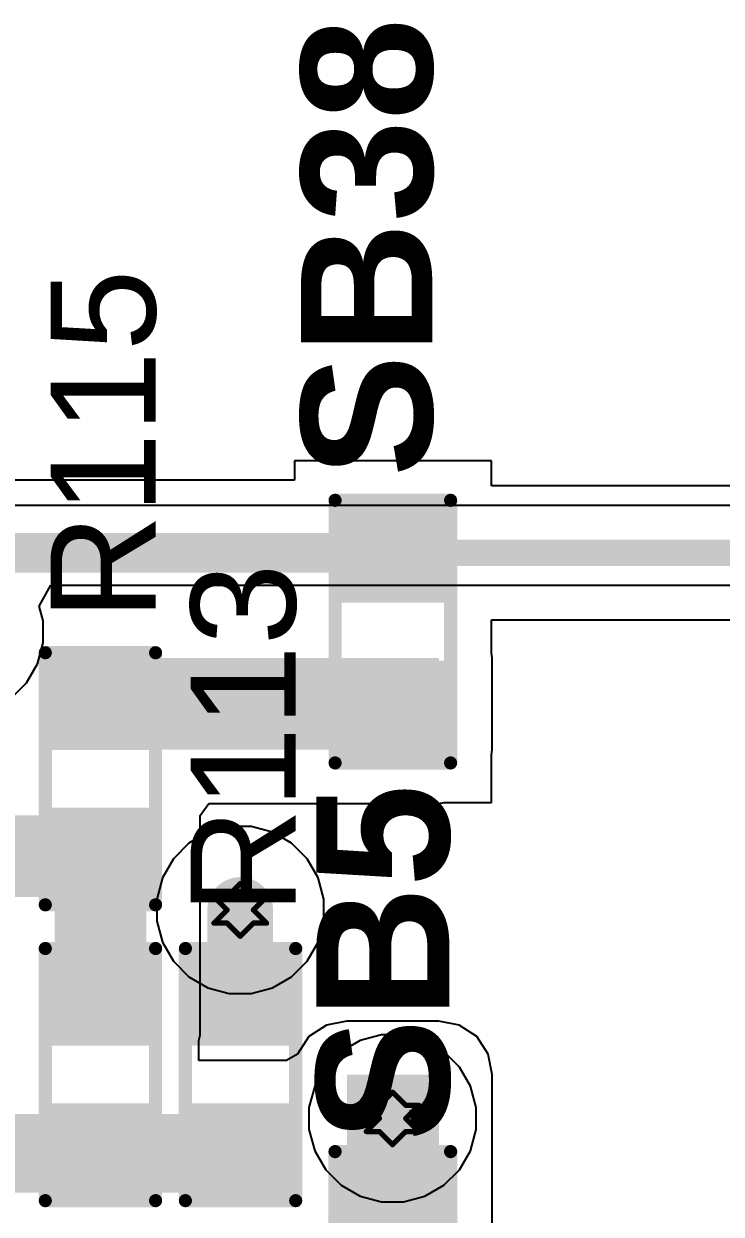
# Model space of a CAD drawing. Header units: inches. Extents: x -3 to 5437, y -3 to 5435.
# Drawn here: x 164.09 to 170.84, y 15.07 to 26.58 of the extents above; entities that cross this region are included whole.
import ezdxf

# ---------------------------------------------------------------- set-up
doc = ezdxf.new("R2010")
doc.units = ezdxf.units.IN
for name, color, linetype in [('Bottom Layer', 5, 'Continuous'), ('Bottom Solder', 6, 'Continuous'), ('Drill Drawing', 1, 'Continuous'), ('GND', 16, 'Continuous'), ('PWR', 76, 'Continuous'), ('Top Layer', 1, 'Continuous'), ('Top Overlay', 2, 'Continuous'), ('Top Paste', 8, 'Continuous'), ('Top Solder', 216, 'Continuous'), ('Via Holes', 16, 'Continuous')]:
    doc.layers.add(name, color=color, linetype=linetype)
doc.styles.add('Arial', font='', dxfattribs={"height": 0.2})
doc.styles.add('Arial_Bold', font='', dxfattribs={"height": 0.2})
doc.styles.get('Arial').set_extended_font_data('Arial')
doc.styles.get('Arial_Bold').set_extended_font_data('Arial', bold=True)

# ---------------------------------------------------------------- blocks, each defined once
blk = doc.blocks.new('S______B______245')
at = {"layer": 'Top Layer'}
for points in [[(-1.143, -0.4445), (-1.143, 0.4445), (-0.381, 0.4445), (-0.381, -0.4445)], [(0.381, -0.4445), (0.381, 0.4445), (1.143, 0.4445), (1.143, -0.4445)]]:
    blk.add_hatch(color=1, dxfattribs=at).paths.add_polyline_path(points)
at = {"layer": 'Top Paste'}
for points in [[(-1.143, -0.4445), (-1.143, 0.4445), (-0.381, 0.4445), (-0.381, -0.4445)], [(0.381, -0.4445), (0.381, 0.4445), (1.143, 0.4445), (1.143, -0.4445)]]:
    blk.add_hatch(color=8, dxfattribs=at).paths.add_polyline_path(points)
at = {"layer": 'Top Solder'}
for points in [[(-1.2446, -0.5461), (-1.2446, 0.5461), (-0.2794, 0.5461), (-0.2794, -0.5461)], [(0.2794, -0.5461), (0.2794, 0.5461), (1.2446, 0.5461), (1.2446, -0.5461)]]:
    blk.add_hatch(color=216, dxfattribs=at).paths.add_polyline_path(points)
at = {"layer": 'Top Overlay'}
for points in [[(-1.27, 0.5588, 0.127, 0.127, 0), (1.27, 0.5588, 0.127, 0.127, 0)], [(-1.27, 0.5588, 0.127, 0.127, 0), (-1.27, -0.5588, 0.127, 0.127, 0)], [(1.27, 0.5588, 0.127, 0.127, 0), (1.27, -0.5588, 0.127, 0.127, 0)], [(-1.27, -0.5588, 0.127, 0.127, 0), (1.27, -0.5588, 0.127, 0.127, 0)]]:
    blk.add_lwpolyline(points, format="xyseb", dxfattribs=at)
for points in [[(-1.30175, 0.5588, 0.0635, 0.0635, 1), (-1.23825, 0.5588, 0.0635, 0.0635, 1)], [(-1.30175, 0.5588, 0.0635, 0.0635, 1), (-1.23825, 0.5588, 0.0635, 0.0635, 1)], [(1.23825, 0.5588, 0.0635, 0.0635, 1), (1.30175, 0.5588, 0.0635, 0.0635, 1)], [(1.23825, 0.5588, 0.0635, 0.0635, 1), (1.30175, 0.5588, 0.0635, 0.0635, 1)], [(-1.30175, -0.5588, 0.0635, 0.0635, 1), (-1.23825, -0.5588, 0.0635, 0.0635, 1)], [(-1.30175, -0.5588, 0.0635, 0.0635, 1), (-1.23825, -0.5588, 0.0635, 0.0635, 1)], [(1.23825, -0.5588, 0.0635, 0.0635, 1), (1.30175, -0.5588, 0.0635, 0.0635, 1)], [(1.23825, -0.5588, 0.0635, 0.0635, 1), (1.30175, -0.5588, 0.0635, 0.0635, 1)]]:
    blk.add_lwpolyline(points, format="xyseb", close=True, dxfattribs=at)
blk = doc.blocks.new('R___0603_256')
at = {"layer": 'Top Layer'}
for points in [[(-0.381, 0.4445), (-0.381, -0.4445), (-1.143, -0.4445), (-1.143, 0.4445)], [(1.143, 0.4445), (1.143, -0.4445), (0.381, -0.4445), (0.381, 0.4445)]]:
    blk.add_hatch(color=1, dxfattribs=at).paths.add_polyline_path(points)
at = {"layer": 'Top Paste'}
for points in [[(-0.381, 0.4445), (-0.381, -0.4445), (-1.143, -0.4445), (-1.143, 0.4445)], [(1.143, 0.4445), (1.143, -0.4445), (0.381, -0.4445), (0.381, 0.4445)]]:
    blk.add_hatch(color=8, dxfattribs=at).paths.add_polyline_path(points)
at = {"layer": 'Top Solder'}
for points in [[(-0.2794, 0.5461), (-0.2794, -0.5461), (-1.2446, -0.5461), (-1.2446, 0.5461)], [(1.2446, 0.5461), (1.2446, -0.5461), (0.2794, -0.5461), (0.2794, 0.5461)]]:
    blk.add_hatch(color=216, dxfattribs=at).paths.add_polyline_path(points)
at = {"layer": 'Top Overlay'}
for points in [[(-1.2192, -0.5334, 0.127, 0.127, 0), (-1.2192, 0.5334, 0.127, 0.127, 0)], [(1.2192, 0.5334, 0.127, 0.127, 0), (-1.2192, 0.5334, 0.127, 0.127, 0)], [(1.2192, -0.5334, 0.127, 0.127, 0), (1.2192, 0.5334, 0.127, 0.127, 0)], [(1.2192, -0.5334, 0.127, 0.127, 0), (-1.2192, -0.5334, 0.127, 0.127, 0)]]:
    blk.add_lwpolyline(points, format="xyseb", dxfattribs=at)
for points in [[(-1.25095, 0.5334, 0.0635, 0.0635, 1), (-1.18745, 0.5334, 0.0635, 0.0635, 1)], [(-1.25095, 0.5334, 0.0635, 0.0635, 1), (-1.18745, 0.5334, 0.0635, 0.0635, 1)], [(1.18745, 0.5334, 0.0635, 0.0635, 1), (1.25095, 0.5334, 0.0635, 0.0635, 1)], [(1.18745, 0.5334, 0.0635, 0.0635, 1), (1.25095, 0.5334, 0.0635, 0.0635, 1)], [(-1.25095, -0.5334, 0.0635, 0.0635, 1), (-1.18745, -0.5334, 0.0635, 0.0635, 1)], [(-1.25095, -0.5334, 0.0635, 0.0635, 1), (-1.18745, -0.5334, 0.0635, 0.0635, 1)], [(1.18745, -0.5334, 0.0635, 0.0635, 1), (1.25095, -0.5334, 0.0635, 0.0635, 1)], [(1.18745, -0.5334, 0.0635, 0.0635, 1), (1.25095, -0.5334, 0.0635, 0.0635, 1)]]:
    blk.add_lwpolyline(points, format="xyseb", close=True, dxfattribs=at)
blk = doc.blocks.new('R___0603_257')
at = {"layer": 'Top Layer'}
for points in [[(-0.381, 0.4445), (-0.381, -0.4445), (-1.143, -0.4445), (-1.143, 0.4445)], [(1.143, 0.4445), (1.143, -0.4445), (0.381, -0.4445), (0.381, 0.4445)]]:
    blk.add_hatch(color=1, dxfattribs=at).paths.add_polyline_path(points)
at = {"layer": 'Top Paste'}
for points in [[(-0.381, 0.4445), (-0.381, -0.4445), (-1.143, -0.4445), (-1.143, 0.4445)], [(1.143, 0.4445), (1.143, -0.4445), (0.381, -0.4445), (0.381, 0.4445)]]:
    blk.add_hatch(color=8, dxfattribs=at).paths.add_polyline_path(points)
at = {"layer": 'Top Solder'}
for points in [[(-0.2794, 0.5461), (-0.2794, -0.5461), (-1.2446, -0.5461), (-1.2446, 0.5461)], [(1.2446, 0.5461), (1.2446, -0.5461), (0.2794, -0.5461), (0.2794, 0.5461)]]:
    blk.add_hatch(color=216, dxfattribs=at).paths.add_polyline_path(points)
at = {"layer": 'Top Overlay'}
for points in [[(-1.2192, -0.5334, 0.127, 0.127, 0), (-1.2192, 0.5334, 0.127, 0.127, 0)], [(1.2192, 0.5334, 0.127, 0.127, 0), (-1.2192, 0.5334, 0.127, 0.127, 0)], [(1.2192, -0.5334, 0.127, 0.127, 0), (1.2192, 0.5334, 0.127, 0.127, 0)], [(1.2192, -0.5334, 0.127, 0.127, 0), (-1.2192, -0.5334, 0.127, 0.127, 0)]]:
    blk.add_lwpolyline(points, format="xyseb", dxfattribs=at)
for points in [[(-1.25095, 0.5334, 0.0635, 0.0635, 1), (-1.18745, 0.5334, 0.0635, 0.0635, 1)], [(-1.25095, 0.5334, 0.0635, 0.0635, 1), (-1.18745, 0.5334, 0.0635, 0.0635, 1)], [(1.18745, 0.5334, 0.0635, 0.0635, 1), (1.25095, 0.5334, 0.0635, 0.0635, 1)], [(1.18745, 0.5334, 0.0635, 0.0635, 1), (1.25095, 0.5334, 0.0635, 0.0635, 1)], [(-1.25095, -0.5334, 0.0635, 0.0635, 1), (-1.18745, -0.5334, 0.0635, 0.0635, 1)], [(-1.25095, -0.5334, 0.0635, 0.0635, 1), (-1.18745, -0.5334, 0.0635, 0.0635, 1)], [(1.18745, -0.5334, 0.0635, 0.0635, 1), (1.25095, -0.5334, 0.0635, 0.0635, 1)], [(1.18745, -0.5334, 0.0635, 0.0635, 1), (1.25095, -0.5334, 0.0635, 0.0635, 1)]]:
    blk.add_lwpolyline(points, format="xyseb", close=True, dxfattribs=at)
blk = doc.blocks.new('R___0603_258')
at = {"layer": 'Top Layer'}
for points in [[(-0.381, 0.4445), (-0.381, -0.4445), (-1.143, -0.4445), (-1.143, 0.4445)], [(1.143, 0.4445), (1.143, -0.4445), (0.381, -0.4445), (0.381, 0.4445)]]:
    blk.add_hatch(color=1, dxfattribs=at).paths.add_polyline_path(points)
at = {"layer": 'Top Paste'}
for points in [[(-0.381, 0.4445), (-0.381, -0.4445), (-1.143, -0.4445), (-1.143, 0.4445)], [(1.143, 0.4445), (1.143, -0.4445), (0.381, -0.4445), (0.381, 0.4445)]]:
    blk.add_hatch(color=8, dxfattribs=at).paths.add_polyline_path(points)
at = {"layer": 'Top Solder'}
for points in [[(-0.2794, 0.5461), (-0.2794, -0.5461), (-1.2446, -0.5461), (-1.2446, 0.5461)], [(1.2446, 0.5461), (1.2446, -0.5461), (0.2794, -0.5461), (0.2794, 0.5461)]]:
    blk.add_hatch(color=216, dxfattribs=at).paths.add_polyline_path(points)
at = {"layer": 'Top Overlay'}
for points in [[(-1.2192, -0.5334, 0.127, 0.127, 0), (-1.2192, 0.5334, 0.127, 0.127, 0)], [(1.2192, 0.5334, 0.127, 0.127, 0), (-1.2192, 0.5334, 0.127, 0.127, 0)], [(1.2192, -0.5334, 0.127, 0.127, 0), (1.2192, 0.5334, 0.127, 0.127, 0)], [(1.2192, -0.5334, 0.127, 0.127, 0), (-1.2192, -0.5334, 0.127, 0.127, 0)]]:
    blk.add_lwpolyline(points, format="xyseb", dxfattribs=at)
for points in [[(-1.25095, 0.5334, 0.0635, 0.0635, 1), (-1.18745, 0.5334, 0.0635, 0.0635, 1)], [(-1.25095, 0.5334, 0.0635, 0.0635, 1), (-1.18745, 0.5334, 0.0635, 0.0635, 1)], [(1.18745, 0.5334, 0.0635, 0.0635, 1), (1.25095, 0.5334, 0.0635, 0.0635, 1)], [(1.18745, 0.5334, 0.0635, 0.0635, 1), (1.25095, 0.5334, 0.0635, 0.0635, 1)], [(-1.25095, -0.5334, 0.0635, 0.0635, 1), (-1.18745, -0.5334, 0.0635, 0.0635, 1)], [(-1.25095, -0.5334, 0.0635, 0.0635, 1), (-1.18745, -0.5334, 0.0635, 0.0635, 1)], [(1.18745, -0.5334, 0.0635, 0.0635, 1), (1.25095, -0.5334, 0.0635, 0.0635, 1)], [(1.18745, -0.5334, 0.0635, 0.0635, 1), (1.25095, -0.5334, 0.0635, 0.0635, 1)]]:
    blk.add_lwpolyline(points, format="xyseb", close=True, dxfattribs=at)
blk = doc.blocks.new('S______B______273')
at = {"layer": 'Top Layer'}
for points in [[(-1.143, -0.445), (-1.143, 0.445), (-0.381, 0.445), (-0.381, -0.445)], [(0.381, -0.445), (0.381, 0.445), (1.143, 0.445), (1.143, -0.445)]]:
    blk.add_hatch(color=1, dxfattribs=at).paths.add_polyline_path(points)
at = {"layer": 'Top Paste'}
for points in [[(-1.143, -0.445), (-1.143, 0.445), (-0.381, 0.445), (-0.381, -0.445)], [(0.381, -0.445), (0.381, 0.445), (1.143, 0.445), (1.143, -0.445)]]:
    blk.add_hatch(color=8, dxfattribs=at).paths.add_polyline_path(points)
at = {"layer": 'Top Solder'}
for points in [[(-1.245, -0.546), (-1.245, 0.546), (-0.279, 0.546), (-0.279, -0.546)], [(0.279, -0.546), (0.279, 0.546), (1.245, 0.546), (1.245, -0.546)]]:
    blk.add_hatch(color=216, dxfattribs=at).paths.add_polyline_path(points)
at = {"layer": 'Top Overlay'}
for points in [[(1.27, 0.559, 0.127, 0.127, 0), (-1.27, 0.559, 0.127, 0.127, 0)], [(-1.27, -0.559, 0.127, 0.127, 0), (-1.27, 0.559, 0.127, 0.127, 0)], [(1.27, -0.559, 0.127, 0.127, 0), (1.27, 0.559, 0.127, 0.127, 0)], [(1.27, -0.559, 0.127, 0.127, 0), (-1.27, -0.559, 0.127, 0.127, 0)]]:
    blk.add_lwpolyline(points, format="xyseb", dxfattribs=at)
for points in [[(-1.302, 0.559, 0.0635, 0.0635, 1), (-1.238, 0.559, 0.0635, 0.0635, 1)], [(-1.302, 0.559, 0.0635, 0.0635, 1), (-1.238, 0.559, 0.0635, 0.0635, 1)], [(1.238, 0.559, 0.0635, 0.0635, 1), (1.302, 0.559, 0.0635, 0.0635, 1)], [(1.238, 0.559, 0.0635, 0.0635, 1), (1.302, 0.559, 0.0635, 0.0635, 1)], [(-1.302, -0.559, 0.0635, 0.0635, 1), (-1.238, -0.559, 0.0635, 0.0635, 1)], [(-1.302, -0.559, 0.0635, 0.0635, 1), (-1.238, -0.559, 0.0635, 0.0635, 1)], [(1.238, -0.559, 0.0635, 0.0635, 1), (1.302, -0.559, 0.0635, 0.0635, 1)], [(1.238, -0.559, 0.0635, 0.0635, 1), (1.302, -0.559, 0.0635, 0.0635, 1)]]:
    blk.add_lwpolyline(points, format="xyseb", close=True, dxfattribs=at)
at = {"layer": 'Top Overlay', "style": 'Arial_Bold'}
blk.add_text('SB5', height=1.27, rotation=-180, dxfattribs=at).set_placement((-1.371, 0.53))

msp = doc.modelspace()

# ---------------------------------------------------------------- hatches: boundary and pattern name
at = {"layer": 'Bottom Layer'}
h = msp.add_hatch(color=5, dxfattribs=at)
edge = h.paths.add_edge_path()
edge.add_arc((166.186, 18.01), 0.3, 0, 360)
h = msp.add_hatch(color=5, dxfattribs=at)
edge = h.paths.add_edge_path()
edge.add_arc((167.659, 15.994), 0.3, 0, 360)
at = {"layer": 'Bottom Solder'}
h = msp.add_hatch(color=6, dxfattribs=at)
edge = h.paths.add_edge_path()
edge.add_arc((166.186, 18.01), 0.15, 0, 360)
h = msp.add_hatch(color=6, dxfattribs=at)
edge = h.paths.add_edge_path()
edge.add_arc((167.659, 15.994), 0.15, 0, 360)
at = {"layer": 'GND'}
h = msp.add_hatch(color=16, dxfattribs=at)
edge = h.paths.add_edge_path()
edge.add_arc((166.186, 18.01), 0.3, 0, 360)
h = msp.add_hatch(color=16, dxfattribs=at)
edge = h.paths.add_edge_path()
edge.add_arc((167.659, 15.994), 0.3, 0, 360)
at = {"layer": 'PWR'}
h = msp.add_hatch(color=76, dxfattribs=at)
edge = h.paths.add_edge_path()
edge.add_arc((166.186, 18.01), 0.3, 0, 360)
h = msp.add_hatch(color=76, dxfattribs=at)
edge = h.paths.add_edge_path()
edge.add_arc((167.659, 15.994), 0.3, 0, 360)
at = {"layer": 'Top Layer'}
for points in [[(164.39, 19.559), (168.107, 19.559), (168.107, 20.448), (164.39, 20.448)], [(163.027, 18.136), (165.279, 18.136), (165.279, 18.924), (163.027, 18.924)], [(164.39, 16.799), (165.279, 16.799), (165.279, 18.822), (164.39, 18.822)], [(168.107, 14.784), (168.107, 16.418), (167.218, 16.418), (167.218, 14.784)], [(163.027, 15.275), (166.633, 15.275), (166.633, 16.037), (163.027, 16.037)]]:
    msp.add_hatch(color=1, dxfattribs=at).paths.add_polyline_path(points)
h = msp.add_hatch(color=1, dxfattribs=at)
edge = h.paths.add_edge_path()
edge.add_arc((166.186, 18.01), 0.3, 0, 360)
h = msp.add_hatch(color=1, dxfattribs=at)
edge = h.paths.add_edge_path()
edge.add_arc((167.659, 15.994), 0.3, 0, 360)
at = {"layer": 'Top Solder'}
h = msp.add_hatch(color=216, dxfattribs=at)
edge = h.paths.add_edge_path()
edge.add_arc((166.186, 18.01), 0.15, 0, 360)
h = msp.add_hatch(color=216, dxfattribs=at)
edge = h.paths.add_edge_path()
edge.add_arc((167.659, 15.994), 0.15, 0, 360)
at = {"layer": 'Via Holes'}
h = msp.add_hatch(color=7, dxfattribs=at)
edge = h.paths.add_edge_path()
edge.add_arc((166.186, 18.01), 0.15, 0, 360)
h = msp.add_hatch(color=7, dxfattribs=at)
edge = h.paths.add_edge_path()
edge.add_arc((167.659, 15.994), 0.15, 0, 360)

# ---------------------------------------------------------------- linework, layer by layer
at = {"layer": 'Bottom Layer'}
for p, q in [((167.347, 16.747), (167.163, 16.641)), ((167.553, 16.802), (167.347, 16.747)), ((167.766, 16.802), (167.553, 16.802)), ((167.971, 16.747), (167.766, 16.802)), ((168.155, 16.641), (167.971, 16.747)), ((167.163, 16.641), (167.013, 16.49)), ((168.306, 16.49), (168.155, 16.641)), ((167.013, 16.49), (166.906, 16.306)), ((168.412, 16.306), (168.306, 16.49)), ((166.906, 16.306), (166.851, 16.1)), ((168.467, 16.1), (168.412, 16.306)), ((166.851, 16.1), (166.851, 15.888)), ((168.467, 15.888), (168.467, 16.1)), ((166.851, 15.888), (166.906, 15.682)), ((168.412, 15.682), (168.467, 15.888)), ((166.906, 15.682), (167.013, 15.498)), ((168.306, 15.498), (168.412, 15.682)), ((167.013, 15.498), (167.163, 15.348)), ((168.155, 15.348), (168.306, 15.498)), ((167.163, 15.348), (167.347, 15.241)), ((167.971, 15.241), (168.155, 15.348)), ((167.347, 15.241), (167.553, 15.186)), ((167.766, 15.186), (167.971, 15.241)), ((167.553, 15.186), (167.766, 15.186))]:
    msp.add_line(p, q, dxfattribs=at)
at = {"layer": 'Drill Drawing'}
for points in [[(166.059, 18.137, 0.0508, 0.0508, 0), (166.186, 18.264, 0.0508, 0.0508, 0)], [(166.186, 18.264, 0.0508, 0.0508, 0), (166.313, 18.137, 0.0508, 0.0508, 0)], [(165.932, 18.137, 0.0508, 0.0508, 0), (166.059, 18.01, 0.0508, 0.0508, 0)], [(165.932, 18.137, 0.0508, 0.0508, 0), (166.059, 18.137, 0.0508, 0.0508, 0)], [(166.313, 18.137, 0.0508, 0.0508, 0), (166.44, 18.137, 0.0508, 0.0508, 0)], [(166.313, 18.01, 0.0508, 0.0508, 0), (166.44, 18.137, 0.0508, 0.0508, 0)], [(165.932, 17.883, 0.0508, 0.0508, 0), (166.059, 18.01, 0.0508, 0.0508, 0)], [(166.313, 18.01, 0.0508, 0.0508, 0), (166.44, 17.883, 0.0508, 0.0508, 0)], [(165.932, 17.883, 0.0508, 0.0508, 0), (166.059, 17.883, 0.0508, 0.0508, 0)], [(166.059, 17.883, 0.0508, 0.0508, 0), (166.186, 17.756, 0.0508, 0.0508, 0)], [(166.186, 17.756, 0.0508, 0.0508, 0), (166.313, 17.883, 0.0508, 0.0508, 0)], [(166.313, 17.883, 0.0508, 0.0508, 0), (166.44, 17.883, 0.0508, 0.0508, 0)], [(167.532, 16.121, 0.0508, 0.0508, 0), (167.659, 16.248, 0.0508, 0.0508, 0)], [(167.659, 16.248, 0.0508, 0.0508, 0), (167.786, 16.121, 0.0508, 0.0508, 0)], [(167.405, 16.121, 0.0508, 0.0508, 0), (167.532, 15.994, 0.0508, 0.0508, 0)], [(167.405, 16.121, 0.0508, 0.0508, 0), (167.532, 16.121, 0.0508, 0.0508, 0)], [(167.786, 16.121, 0.0508, 0.0508, 0), (167.913, 16.121, 0.0508, 0.0508, 0)], [(167.786, 15.994, 0.0508, 0.0508, 0), (167.913, 16.121, 0.0508, 0.0508, 0)], [(167.405, 15.867, 0.0508, 0.0508, 0), (167.532, 15.994, 0.0508, 0.0508, 0)], [(167.786, 15.994, 0.0508, 0.0508, 0), (167.913, 15.867, 0.0508, 0.0508, 0)], [(167.405, 15.867, 0.0508, 0.0508, 0), (167.532, 15.867, 0.0508, 0.0508, 0)], [(167.532, 15.867, 0.0508, 0.0508, 0), (167.659, 15.74, 0.0508, 0.0508, 0)], [(167.659, 15.74, 0.0508, 0.0508, 0), (167.786, 15.867, 0.0508, 0.0508, 0)], [(167.786, 15.867, 0.0508, 0.0508, 0), (167.913, 15.867, 0.0508, 0.0508, 0)]]:
    msp.add_lwpolyline(points, format="xyseb", dxfattribs=at)
for points in [[(166.173, 18.264, 0.0254, 0.0254, 1), (166.199, 18.264, 0.0254, 0.0254, 1)], [(166.173, 18.264, 0.0254, 0.0254, 1), (166.199, 18.264, 0.0254, 0.0254, 1)], [(165.919, 18.137, 0.0254, 0.0254, 1), (165.945, 18.137, 0.0254, 0.0254, 1)], [(165.919, 18.137, 0.0254, 0.0254, 1), (165.945, 18.137, 0.0254, 0.0254, 1)], [(166.046, 18.137, 0.0254, 0.0254, 1), (166.072, 18.137, 0.0254, 0.0254, 1)], [(166.046, 18.137, 0.0254, 0.0254, 1), (166.072, 18.137, 0.0254, 0.0254, 1)], [(166.3, 18.137, 0.0254, 0.0254, 1), (166.326, 18.137, 0.0254, 0.0254, 1)], [(166.3, 18.137, 0.0254, 0.0254, 1), (166.326, 18.137, 0.0254, 0.0254, 1)], [(166.427, 18.137, 0.0254, 0.0254, 1), (166.453, 18.137, 0.0254, 0.0254, 1)], [(166.427, 18.137, 0.0254, 0.0254, 1), (166.453, 18.137, 0.0254, 0.0254, 1)], [(166.046, 18.01, 0.0254, 0.0254, 1), (166.072, 18.01, 0.0254, 0.0254, 1)], [(166.046, 18.01, 0.0254, 0.0254, 1), (166.072, 18.01, 0.0254, 0.0254, 1)], [(166.3, 18.01, 0.0254, 0.0254, 1), (166.326, 18.01, 0.0254, 0.0254, 1)], [(166.3, 18.01, 0.0254, 0.0254, 1), (166.326, 18.01, 0.0254, 0.0254, 1)], [(165.919, 17.883, 0.0254, 0.0254, 1), (165.945, 17.883, 0.0254, 0.0254, 1)], [(165.919, 17.883, 0.0254, 0.0254, 1), (165.945, 17.883, 0.0254, 0.0254, 1)], [(166.046, 17.883, 0.0254, 0.0254, 1), (166.072, 17.883, 0.0254, 0.0254, 1)], [(166.046, 17.883, 0.0254, 0.0254, 1), (166.072, 17.883, 0.0254, 0.0254, 1)], [(166.3, 17.883, 0.0254, 0.0254, 1), (166.326, 17.883, 0.0254, 0.0254, 1)], [(166.3, 17.883, 0.0254, 0.0254, 1), (166.326, 17.883, 0.0254, 0.0254, 1)], [(166.427, 17.883, 0.0254, 0.0254, 1), (166.453, 17.883, 0.0254, 0.0254, 1)], [(166.427, 17.883, 0.0254, 0.0254, 1), (166.453, 17.883, 0.0254, 0.0254, 1)], [(166.173, 17.756, 0.0254, 0.0254, 1), (166.199, 17.756, 0.0254, 0.0254, 1)], [(166.173, 17.756, 0.0254, 0.0254, 1), (166.199, 17.756, 0.0254, 0.0254, 1)], [(167.647, 16.248, 0.0254, 0.0254, 1), (167.672, 16.248, 0.0254, 0.0254, 1)], [(167.647, 16.248, 0.0254, 0.0254, 1), (167.672, 16.248, 0.0254, 0.0254, 1)], [(167.393, 16.121, 0.0254, 0.0254, 1), (167.418, 16.121, 0.0254, 0.0254, 1)], [(167.393, 16.121, 0.0254, 0.0254, 1), (167.418, 16.121, 0.0254, 0.0254, 1)], [(167.52, 16.121, 0.0254, 0.0254, 1), (167.545, 16.121, 0.0254, 0.0254, 1)], [(167.52, 16.121, 0.0254, 0.0254, 1), (167.545, 16.121, 0.0254, 0.0254, 1)], [(167.774, 16.121, 0.0254, 0.0254, 1), (167.799, 16.121, 0.0254, 0.0254, 1)], [(167.774, 16.121, 0.0254, 0.0254, 1), (167.799, 16.121, 0.0254, 0.0254, 1)], [(167.901, 16.121, 0.0254, 0.0254, 1), (167.926, 16.121, 0.0254, 0.0254, 1)], [(167.901, 16.121, 0.0254, 0.0254, 1), (167.926, 16.121, 0.0254, 0.0254, 1)], [(167.52, 15.994, 0.0254, 0.0254, 1), (167.545, 15.994, 0.0254, 0.0254, 1)], [(167.52, 15.994, 0.0254, 0.0254, 1), (167.545, 15.994, 0.0254, 0.0254, 1)], [(167.774, 15.994, 0.0254, 0.0254, 1), (167.799, 15.994, 0.0254, 0.0254, 1)], [(167.774, 15.994, 0.0254, 0.0254, 1), (167.799, 15.994, 0.0254, 0.0254, 1)], [(167.393, 15.867, 0.0254, 0.0254, 1), (167.418, 15.867, 0.0254, 0.0254, 1)], [(167.393, 15.867, 0.0254, 0.0254, 1), (167.418, 15.867, 0.0254, 0.0254, 1)], [(167.52, 15.867, 0.0254, 0.0254, 1), (167.545, 15.867, 0.0254, 0.0254, 1)], [(167.52, 15.867, 0.0254, 0.0254, 1), (167.545, 15.867, 0.0254, 0.0254, 1)], [(167.774, 15.867, 0.0254, 0.0254, 1), (167.799, 15.867, 0.0254, 0.0254, 1)], [(167.774, 15.867, 0.0254, 0.0254, 1), (167.799, 15.867, 0.0254, 0.0254, 1)], [(167.901, 15.867, 0.0254, 0.0254, 1), (167.926, 15.867, 0.0254, 0.0254, 1)], [(167.901, 15.867, 0.0254, 0.0254, 1), (167.926, 15.867, 0.0254, 0.0254, 1)], [(167.647, 15.74, 0.0254, 0.0254, 1), (167.672, 15.74, 0.0254, 0.0254, 1)], [(167.647, 15.74, 0.0254, 0.0254, 1), (167.672, 15.74, 0.0254, 0.0254, 1)]]:
    msp.add_lwpolyline(points, format="xyseb", close=True, dxfattribs=at)
at = {"layer": 'GND'}
for p, q in [((167.347, 16.747), (167.163, 16.641)), ((167.553, 16.802), (167.347, 16.747)), ((167.766, 16.802), (167.553, 16.802)), ((167.971, 16.747), (167.766, 16.802)), ((168.155, 16.641), (167.971, 16.747)), ((167.163, 16.641), (167.013, 16.49)), ((168.306, 16.49), (168.155, 16.641)), ((167.013, 16.49), (166.906, 16.306)), ((168.412, 16.306), (168.306, 16.49)), ((166.906, 16.306), (166.851, 16.1)), ((168.467, 16.1), (168.412, 16.306)), ((166.851, 16.1), (166.851, 15.888)), ((168.467, 15.888), (168.467, 16.1)), ((166.851, 15.888), (166.906, 15.682)), ((168.412, 15.682), (168.467, 15.888)), ((166.906, 15.682), (167.013, 15.498)), ((168.306, 15.498), (168.412, 15.682)), ((167.013, 15.498), (167.163, 15.348)), ((168.155, 15.348), (168.306, 15.498)), ((167.163, 15.348), (167.347, 15.241)), ((167.971, 15.241), (168.155, 15.348)), ((167.347, 15.241), (167.553, 15.186)), ((167.766, 15.186), (167.971, 15.241)), ((167.553, 15.186), (167.766, 15.186))]:
    msp.add_line(p, q, dxfattribs=at)
at = {"layer": 'PWR'}
for p, q in [((185.807, 21.921), (155.931, 21.921)), ((164.241, 20.949), (164.354, 21.152)), ((164.354, 21.152), (184.234, 21.152)), ((164.279, 20.808), (164.241, 20.949)), ((164.279, 20.595), (164.279, 20.808)), ((164.224, 20.39), (164.279, 20.595)), ((164.118, 20.206), (164.224, 20.39)), ((163.967, 20.055), (164.118, 20.206)), ((166.08, 18.818), (165.874, 18.763)), ((166.292, 18.818), (166.08, 18.818)), ((166.498, 18.763), (166.292, 18.818)), ((165.69, 18.656), (165.539, 18.506)), ((165.874, 18.763), (165.69, 18.656)), ((166.682, 18.656), (166.498, 18.763)), ((166.833, 18.506), (166.682, 18.656)), ((165.539, 18.506), (165.433, 18.322)), ((166.939, 18.322), (166.833, 18.506)), ((165.433, 18.322), (165.378, 18.116)), ((166.994, 18.116), (166.939, 18.322)), ((165.378, 18.116), (165.378, 17.903)), ((166.994, 17.903), (166.994, 18.116)), ((165.378, 17.903), (165.433, 17.698)), ((166.939, 17.698), (166.994, 17.903)), ((165.433, 17.698), (165.539, 17.514)), ((166.833, 17.514), (166.939, 17.698)), ((165.539, 17.514), (165.69, 17.363)), ((166.682, 17.363), (166.833, 17.514)), ((165.69, 17.363), (165.874, 17.257)), ((166.498, 17.257), (166.682, 17.363)), ((165.874, 17.257), (166.08, 17.202)), ((166.08, 17.202), (166.292, 17.202)), ((166.292, 17.202), (166.498, 17.257))]:
    msp.add_line(p, q, dxfattribs=at)
at = {"layer": 'Top Layer'}
for p, q in [((168.615, 22.353), (166.71, 22.353)), ((166.71, 22.353), (166.71, 22.168)), ((168.615, 22.111), (168.615, 22.353)), ((166.71, 22.168), (156.967, 22.168)), ((178.28, 22.111), (168.615, 22.111)), ((168.615, 20.498), (168.615, 20.816)), ((168.615, 20.816), (178.548, 20.816)), ((168.624, 20.448), (168.615, 20.498)), ((168.624, 19.559), (168.624, 20.448)), ((168.615, 19.509), (168.624, 19.559)), ((168.615, 19.051), (168.615, 19.509)), ((165.797, 18.924), (165.883, 19.041)), ((165.883, 19.041), (168.107, 19.041)), ((168.107, 19.041), (168.157, 19.051)), ((168.157, 19.051), (168.615, 19.051)), ((165.797, 16.799), (165.797, 18.924)), ((167.218, 16.936), (167.019, 16.897)), ((168.107, 16.936), (167.218, 16.936)), ((168.305, 16.897), (168.107, 16.936)), ((167.019, 16.897), (166.851, 16.785)), ((168.473, 16.785), (168.305, 16.897)), ((165.787, 16.749), (165.797, 16.799)), ((165.787, 16.555), (165.787, 16.749)), ((166.851, 16.785), (166.739, 16.617)), ((168.585, 16.617), (168.473, 16.785)), ((166.739, 16.617), (166.633, 16.555)), ((168.624, 16.418), (168.585, 16.617)), ((166.633, 16.555), (165.787, 16.555)), ((168.624, 14.784), (168.624, 16.418))]:
    msp.add_line(p, q, dxfattribs=at)
for points in [[(156.967, 21.464, 0.381, 0.381, 0), (167.662, 21.464, 0.381, 0.381, 0)], [(167.662, 21.464, 0.254, 0.254, 0), (178.548, 21.464, 0.254, 0.254, 0)], [(166.186, 17.183, 0.635, 0.635, 0), (166.186, 18.01, 0.635, 0.635, 0)]]:
    msp.add_lwpolyline(points, format="xyseb", dxfattribs=at)
for points in [[(167.567, 21.464, 0.191, 0.191, 1), (167.757, 21.464, 0.191, 0.191, 1)], [(167.599, 21.464, 0.127, 0.127, 1), (167.726, 21.464, 0.127, 0.127, 1)], [(166.027, 18.01, 0.318, 0.318, 1), (166.345, 18.01, 0.318, 0.318, 1)], [(166.027, 17.183, 0.318, 0.318, 1), (166.345, 17.183, 0.318, 0.318, 1)]]:
    msp.add_lwpolyline(points, format="xyseb", close=True, dxfattribs=at)

# ---------------------------------------------------------------- block references
for name, p, rotation in [('S______B______245', (167.662, 20.702), 90), ('R___0603_256', (164.834, 19.279), 270), ('S______B______273', (167.662, 14.403), 270), ('R___0603_257', (164.834, 16.418), 270), ('R___0603_258', (166.189, 16.418), 270)]:
    msp.add_blockref(name, p, dxfattribs=dict(rotation=rotation))

# ---------------------------------------------------------------- texts
at = {"layer": 'Top Overlay'}
for s, height, style, p in [('SB38', 1.27, 'Arial_Bold', (168.043, 22.198)), ('R115', 1.016, 'Arial', (165.367, 20.812)), ('R113', 1.016, 'Arial', (166.722, 17.968)), ('SB5', 1.27, 'Arial_Bold', (168.208, 15.774))]:
    msp.add_text(s, height=height, rotation=90, dxfattribs=dict(at, style=style)).set_placement(p)

doc.saveas('drawing.dxf')
